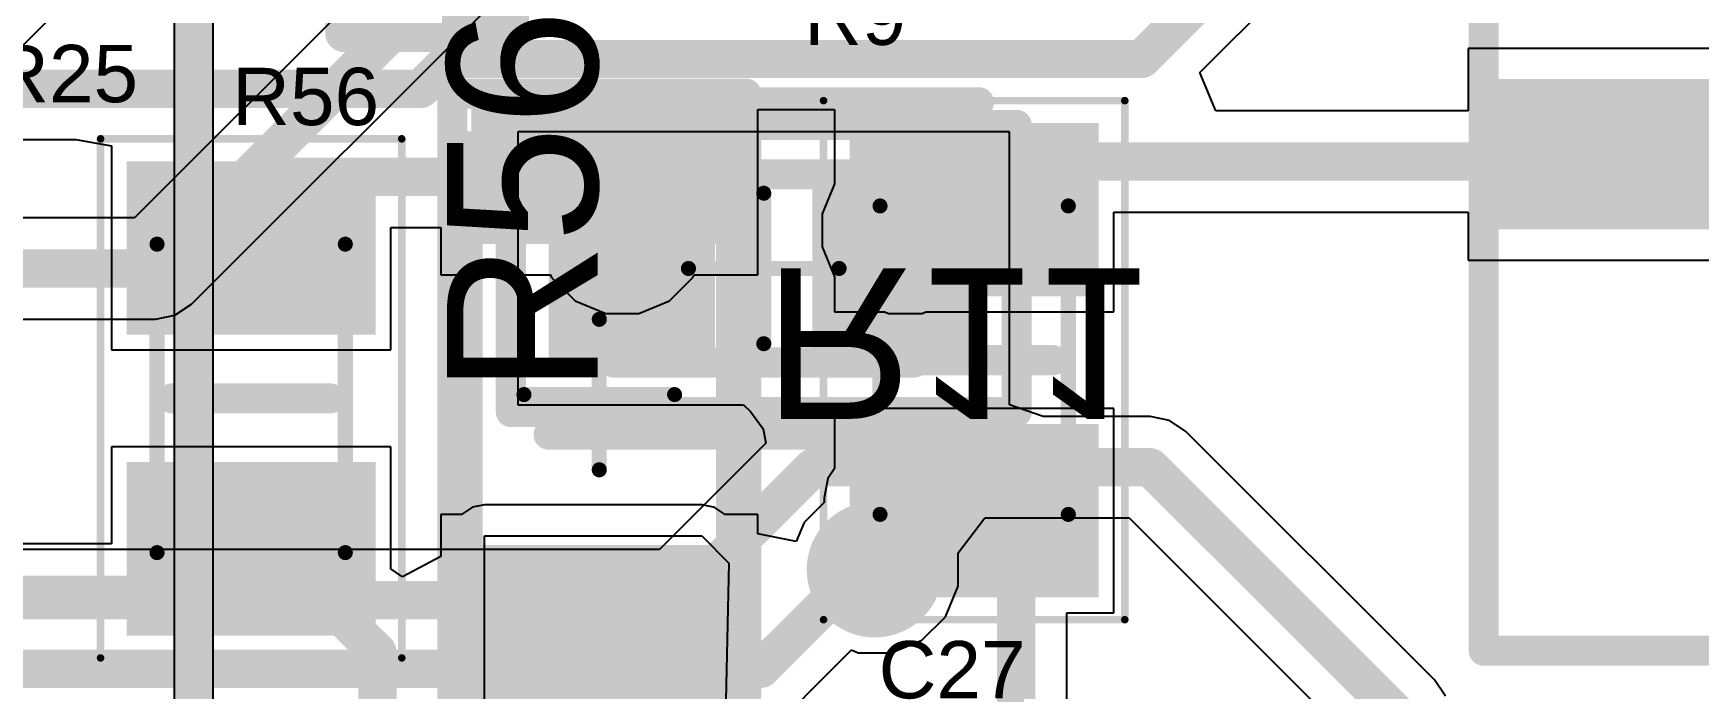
# Model space of a CAD drawing. Header units: inches. Extents: x 2.95 to 6.74, y 1.23 to 4.83.
# Drawn here: x 5.852 to 6.2874, y 2.954 to 3.1255 of the extents above; entities that cross this region are included whole.
import ezdxf

# ---------------------------------------------------------------- set-up
doc = ezdxf.new("R2010")
doc.units = ezdxf.units.IN
doc.header["$MEASUREMENT"] = 0
for name, color, linetype in [('Bottom 3D Body', 56, 'Continuous'), ('Bottom Assembly', 56, 'Continuous'), ('Bottom Component Center', 56, 'Continuous'), ('Bottom Courtyard', 56, 'Continuous'), ('Bottom Layer', 5, 'Continuous'), ('Bottom Overlay', 54, 'Continuous'), ('Bottom Paste', 16, 'Continuous'), ('Bottom Solder', 6, 'Continuous'), ('GND', 76, 'Continuous'), ('Mechanical 10', 56, 'Continuous'), ('Mechanical 12', 56, 'Continuous'), ('Mechanical 15', 56, 'Continuous'), ('PWR', 16, 'Continuous'), ('Top 3D Body', 56, 'Continuous'), ('Top Assembly', 56, 'Continuous'), ('Top Component Center', 56, 'Continuous'), ('Top Courtyard', 56, 'Continuous'), ('Top Layer', 1, 'Continuous'), ('Top Overlay', 2, 'Continuous'), ('Top Paste', 8, 'Continuous'), ('Top Solder', 216, 'Continuous'), ('Via Holes', 16, 'Continuous')]:
    doc.layers.add(name, color=color, linetype=linetype)
doc.styles.add('Arial', font='', dxfattribs={"height": 0.2})
doc.styles.get('Arial').set_extended_font_data('Arial')

# ---------------------------------------------------------------- blocks, each defined once
blk = doc.blocks.new('FP_TNPW1206__3_MFG_49')
at = {"layer": 'Top Layer'}
for points in [[(-0.0748, 0.03346), (-0.03937, 0.03346), (-0.03937, -0.03346), (-0.0748, -0.03346)], [(0.03937, 0.03346), (0.0748, 0.03346), (0.0748, -0.03346), (0.03937, -0.03346)]]:
    blk.add_hatch(color=1, dxfattribs=at).paths.add_polyline_path(points)
at = {"layer": 'Top Paste'}
for points in [[(-0.0748, 0.03346), (-0.03937, 0.03346), (-0.03937, -0.03346), (-0.0748, -0.03346)], [(0.03937, 0.03346), (0.0748, 0.03346), (0.0748, -0.03346), (0.03937, -0.03346)]]:
    blk.add_hatch(color=8, dxfattribs=at).paths.add_polyline_path(points)
at = {"layer": 'Top Solder'}
for points in [[(-0.0748, 0.03346), (-0.03937, 0.03346), (-0.03937, -0.03346), (-0.0748, -0.03346)], [(0.03937, 0.03346), (0.0748, 0.03346), (0.0748, -0.03346), (0.03937, -0.03346)]]:
    blk.add_hatch(color=216, dxfattribs=at).paths.add_polyline_path(points)
at = {"layer": 'Top 3D Body'}
for points in [[(-0.06496, 0.03445, 0.00787, 0.00787, 0), (0.06496, 0.03445, 0.00787, 0.00787, 0)], [(-0.06496, 0.03445, 0.00787, 0.00787, 0), (-0.06496, -0.03445, 0.00787, 0.00787, 0)], [(0.06496, 0.03445, 0.00787, 0.00787, 0), (0.06496, -0.03445, 0.00787, 0.00787, 0)], [(-0.06496, -0.03445, 0.00787, 0.00787, 0), (0.06496, -0.03445, 0.00787, 0.00787, 0)]]:
    blk.add_lwpolyline(points, format="xyseb", dxfattribs=at)
for points in [[(-0.06693, 0.03445, 0.00394, 0.00394, 1), (-0.06299, 0.03445, 0.00394, 0.00394, 1)], [(-0.06693, 0.03445, 0.00394, 0.00394, 1), (-0.06299, 0.03445, 0.00394, 0.00394, 1)], [(0.06299, 0.03445, 0.00394, 0.00394, 1), (0.06693, 0.03445, 0.00394, 0.00394, 1)], [(0.06299, 0.03445, 0.00394, 0.00394, 1), (0.06693, 0.03445, 0.00394, 0.00394, 1)], [(-0.06693, -0.03445, 0.00394, 0.00394, 1), (-0.06299, -0.03445, 0.00394, 0.00394, 1)], [(-0.06693, -0.03445, 0.00394, 0.00394, 1), (-0.06299, -0.03445, 0.00394, 0.00394, 1)], [(0.06299, -0.03445, 0.00394, 0.00394, 1), (0.06693, -0.03445, 0.00394, 0.00394, 1)], [(0.06299, -0.03445, 0.00394, 0.00394, 1), (0.06693, -0.03445, 0.00394, 0.00394, 1)]]:
    blk.add_lwpolyline(points, format="xyseb", close=True, dxfattribs=at)
at = {"layer": 'Top Assembly'}
for points in [[(-0.07874, 0.03839, 0.00787, 0.00787, 0), (0.07874, 0.03839, 0.00787, 0.00787, 0)], [(-0.07874, 0.03839, 0.00787, 0.00787, 0), (-0.07874, -0.03839, 0.00787, 0.00787, 0)], [(0.07874, 0.03839, 0.00787, 0.00787, 0), (0.07874, -0.03839, 0.00787, 0.00787, 0)], [(-0.07874, -0.03839, 0.00787, 0.00787, 0), (0.07874, -0.03839, 0.00787, 0.00787, 0)]]:
    blk.add_lwpolyline(points, format="xyseb", dxfattribs=at)
for points in [[(-0.08071, 0.03839, 0.00394, 0.00394, 1), (-0.07677, 0.03839, 0.00394, 0.00394, 1)], [(-0.08071, 0.03839, 0.00394, 0.00394, 1), (-0.07677, 0.03839, 0.00394, 0.00394, 1)], [(0.07677, 0.03839, 0.00394, 0.00394, 1), (0.08071, 0.03839, 0.00394, 0.00394, 1)], [(0.07677, 0.03839, 0.00394, 0.00394, 1), (0.08071, 0.03839, 0.00394, 0.00394, 1)], [(-0.08071, -0.03839, 0.00394, 0.00394, 1), (-0.07677, -0.03839, 0.00394, 0.00394, 1)], [(-0.08071, -0.03839, 0.00394, 0.00394, 1), (-0.07677, -0.03839, 0.00394, 0.00394, 1)], [(0.07677, -0.03839, 0.00394, 0.00394, 1), (0.08071, -0.03839, 0.00394, 0.00394, 1)], [(0.07677, -0.03839, 0.00394, 0.00394, 1), (0.08071, -0.03839, 0.00394, 0.00394, 1)]]:
    blk.add_lwpolyline(points, format="xyseb", close=True, dxfattribs=at)
at = {"layer": 'Top Component Center'}
for points in [[(0, 0.01969, 0.00394, 0.00394, 0), (0, -0.01969, 0.00394, 0.00394, 0)], [(-0.01969, 0, 0.00394, 0.00394, 0), (0.01969, 0, 0.00394, 0.00394, 0)]]:
    blk.add_lwpolyline(points, format="xyseb", dxfattribs=at)
for points in [[(-0.00098, 0.01969, 0.00197, 0.00197, 1), (0.00098, 0.01969, 0.00197, 0.00197, 1)], [(-0.02067, 0, 0.00197, 0.00197, 1), (-0.0187, 0, 0.00197, 0.00197, 1)], [(0.0187, 0, 0.00197, 0.00197, 1), (0.02067, 0, 0.00197, 0.00197, 1)], [(-0.00098, -0.01969, 0.00197, 0.00197, 1), (0.00098, -0.01969, 0.00197, 0.00197, 1)]]:
    blk.add_lwpolyline(points, format="xyseb", close=True, dxfattribs=at)
at = {"layer": 'Top Courtyard'}
for points in [[(-0.07874, 0.03839, 0.00787, 0.00787, 0), (0.07874, 0.03839, 0.00787, 0.00787, 0)], [(-0.07874, 0.03839, 0.00787, 0.00787, 0), (-0.07874, -0.03839, 0.00787, 0.00787, 0)], [(0.07874, 0.03839, 0.00787, 0.00787, 0), (0.07874, -0.03839, 0.00787, 0.00787, 0)], [(-0.07874, -0.03839, 0.00787, 0.00787, 0), (0.07874, -0.03839, 0.00787, 0.00787, 0)]]:
    blk.add_lwpolyline(points, format="xyseb", dxfattribs=at)
for points in [[(-0.08071, 0.03839, 0.00394, 0.00394, 1), (-0.07677, 0.03839, 0.00394, 0.00394, 1)], [(-0.08071, 0.03839, 0.00394, 0.00394, 1), (-0.07677, 0.03839, 0.00394, 0.00394, 1)], [(0.07677, 0.03839, 0.00394, 0.00394, 1), (0.08071, 0.03839, 0.00394, 0.00394, 1)], [(0.07677, 0.03839, 0.00394, 0.00394, 1), (0.08071, 0.03839, 0.00394, 0.00394, 1)], [(-0.08071, -0.03839, 0.00394, 0.00394, 1), (-0.07677, -0.03839, 0.00394, 0.00394, 1)], [(-0.08071, -0.03839, 0.00394, 0.00394, 1), (-0.07677, -0.03839, 0.00394, 0.00394, 1)], [(0.07677, -0.03839, 0.00394, 0.00394, 1), (0.08071, -0.03839, 0.00394, 0.00394, 1)], [(0.07677, -0.03839, 0.00394, 0.00394, 1), (0.08071, -0.03839, 0.00394, 0.00394, 1)]]:
    blk.add_lwpolyline(points, format="xyseb", close=True, dxfattribs=at)
at = {"layer": 'Top Overlay'}
for points in [[(-0.02461, 0.03445, 0.00787, 0.00787, 0), (0.02461, 0.03445, 0.00787, 0.00787, 0)], [(-0.02461, -0.03445, 0.00787, 0.00787, 0), (0.02461, -0.03445, 0.00787, 0.00787, 0)]]:
    blk.add_lwpolyline(points, format="xyseb", dxfattribs=at)
for points in [[(-0.02657, 0.03445, 0.00394, 0.00394, 1), (-0.02264, 0.03445, 0.00394, 0.00394, 1)], [(0.02264, 0.03445, 0.00394, 0.00394, 1), (0.02657, 0.03445, 0.00394, 0.00394, 1)], [(-0.02657, -0.03445, 0.00394, 0.00394, 1), (-0.02264, -0.03445, 0.00394, 0.00394, 1)], [(0.02264, -0.03445, 0.00394, 0.00394, 1), (0.02657, -0.03445, 0.00394, 0.00394, 1)]]:
    blk.add_lwpolyline(points, format="xyseb", close=True, dxfattribs=at)
at = {"layer": 'Top Assembly', "style": 'Arial'}
blk.add_text('R56', height=0.03937, dxfattribs=at).set_placement((0, 0.00044))
blk = doc.blocks.new('RESC2012X50N_74')
at = {"layer": 'Top Layer'}
for points in [[(-0.05807, -0.02854), (-0.05807, 0.02854), (-0.02067, 0.02854), (-0.02067, -0.02854)], [(0.02067, -0.02854), (0.02067, 0.02854), (0.05807, 0.02854), (0.05807, -0.02854)]]:
    blk.add_hatch(color=1, dxfattribs=at).paths.add_polyline_path(points)
at = {"layer": 'Top Paste'}
for points in [[(-0.05807, -0.02854), (-0.05807, 0.02854), (-0.02067, 0.02854), (-0.02067, -0.02854)], [(0.02067, -0.02854), (0.02067, 0.02854), (0.05807, 0.02854), (0.05807, -0.02854)]]:
    blk.add_hatch(color=8, dxfattribs=at).paths.add_polyline_path(points)
at = {"layer": 'Top Solder'}
for points in [[(-0.06207, -0.03254), (-0.06207, 0.03254), (-0.01667, 0.03254), (-0.01667, -0.03254)], [(0.01667, -0.03254), (0.01667, 0.03254), (0.06207, 0.03254), (0.06207, -0.03254)]]:
    blk.add_hatch(color=216, dxfattribs=at).paths.add_polyline_path(points)
at = {"layer": 'Mechanical 15'}
for points in [[(0.06791, 0.03937, 0.00197, 0.00197, 0), (-0.06791, 0.03937, 0.00197, 0.00197, 0)], [(-0.06791, -0.03937, 0.00197, 0.00197, 0), (-0.06791, 0.03937, 0.00197, 0.00197, 0)], [(0.06791, -0.03937, 0.00197, 0.00197, 0), (0.06791, 0.03937, 0.00197, 0.00197, 0)], [(0.06791, -0.03937, 0.00197, 0.00197, 0), (-0.06791, -0.03937, 0.00197, 0.00197, 0)]]:
    blk.add_lwpolyline(points, format="xyseb", dxfattribs=at)
for points in [[(-0.06841, 0.03937, 0.000984, 0.000984, 1), (-0.06742, 0.03937, 0.000984, 0.000984, 1)], [(-0.06841, 0.03937, 0.000984, 0.000984, 1), (-0.06742, 0.03937, 0.000984, 0.000984, 1)], [(0.06742, 0.03937, 0.000984, 0.000984, 1), (0.06841, 0.03937, 0.000984, 0.000984, 1)], [(0.06742, 0.03937, 0.000984, 0.000984, 1), (0.06841, 0.03937, 0.000984, 0.000984, 1)], [(-0.06841, -0.03937, 0.000984, 0.000984, 1), (-0.06742, -0.03937, 0.000984, 0.000984, 1)], [(-0.06841, -0.03937, 0.000984, 0.000984, 1), (-0.06742, -0.03937, 0.000984, 0.000984, 1)], [(0.06742, -0.03937, 0.000984, 0.000984, 1), (0.06841, -0.03937, 0.000984, 0.000984, 1)], [(0.06742, -0.03937, 0.000984, 0.000984, 1), (0.06841, -0.03937, 0.000984, 0.000984, 1)]]:
    blk.add_lwpolyline(points, format="xyseb", close=True, dxfattribs=at)
at = {"layer": 'Top 3D Body'}
for points in [[(0.04035, 0.02461, 0.00394, 0.00394, 0), (-0.04035, 0.02461, 0.00394, 0.00394, 0)], [(-0.04035, -0.02461, 0.00394, 0.00394, 0), (-0.04035, 0.02461, 0.00394, 0.00394, 0)], [(0.04035, -0.02461, 0.00394, 0.00394, 0), (0.04035, 0.02461, 0.00394, 0.00394, 0)], [(0.04035, -0.02461, 0.00394, 0.00394, 0), (-0.04035, -0.02461, 0.00394, 0.00394, 0)]]:
    blk.add_lwpolyline(points, format="xyseb", dxfattribs=at)
for points in [[(-0.04134, 0.02461, 0.00197, 0.00197, 1), (-0.03937, 0.02461, 0.00197, 0.00197, 1)], [(-0.04134, 0.02461, 0.00197, 0.00197, 1), (-0.03937, 0.02461, 0.00197, 0.00197, 1)], [(0.03937, 0.02461, 0.00197, 0.00197, 1), (0.04134, 0.02461, 0.00197, 0.00197, 1)], [(0.03937, 0.02461, 0.00197, 0.00197, 1), (0.04134, 0.02461, 0.00197, 0.00197, 1)], [(-0.04134, -0.02461, 0.00197, 0.00197, 1), (-0.03937, -0.02461, 0.00197, 0.00197, 1)], [(-0.04134, -0.02461, 0.00197, 0.00197, 1), (-0.03937, -0.02461, 0.00197, 0.00197, 1)], [(0.03937, -0.02461, 0.00197, 0.00197, 1), (0.04134, -0.02461, 0.00197, 0.00197, 1)], [(0.03937, -0.02461, 0.00197, 0.00197, 1), (0.04134, -0.02461, 0.00197, 0.00197, 1)]]:
    blk.add_lwpolyline(points, format="xyseb", close=True, dxfattribs=at)
at = {"layer": 'Top Overlay'}
blk.add_lwpolyline([(0, -0.02067, 0.00787, 0.00787, 0), (0, 0.02067, 0.00787, 0.00787, 0)], format="xyseb", dxfattribs=at)
for points in [[(-0.00197, 0.02067, 0.00394, 0.00394, 1), (0.00197, 0.02067, 0.00394, 0.00394, 1)], [(-0.00197, -0.02067, 0.00394, 0.00394, 1), (0.00197, -0.02067, 0.00394, 0.00394, 1)]]:
    blk.add_lwpolyline(points, format="xyseb", close=True, dxfattribs=at)
blk = doc.blocks.new('FP_RP732A_IPC_B_B_78')
at = {"layer": 'Bottom Layer'}
for points in [[(-0.05626, 0.02772), (-0.01272, 0.02772), (-0.01272, -0.02772), (-0.05626, -0.02772)], [(0.01272, 0.02772), (0.05626, 0.02772), (0.05626, -0.02772), (0.01272, -0.02772)]]:
    blk.add_hatch(color=5, dxfattribs=at).paths.add_polyline_path(points)
at = {"layer": 'Bottom Paste'}
for points in [[(-0.05626, 0.02772), (-0.01272, 0.02772), (-0.01272, -0.02772), (-0.05626, -0.02772)], [(0.01272, 0.02772), (0.05626, 0.02772), (0.05626, -0.02772), (0.01272, -0.02772)]]:
    blk.add_hatch(color=16, dxfattribs=at).paths.add_polyline_path(points)
at = {"layer": 'Bottom Solder'}
for points in [[(-0.05626, 0.02772), (-0.01272, 0.02772), (-0.01272, -0.02772), (-0.05626, -0.02772)], [(0.01272, 0.02772), (0.05626, 0.02772), (0.05626, -0.02772), (0.01272, -0.02772)]]:
    blk.add_hatch(color=6, dxfattribs=at).paths.add_polyline_path(points)
at = {"layer": 'Bottom 3D Body'}
for points in [[(-0.03937, -0.02461, 0.00787, 0.00787, 0), (-0.03937, 0.02461, 0.00787, 0.00787, 0)], [(-0.03937, 0.02461, 0.00787, 0.00787, 0), (0.03937, 0.02461, 0.00787, 0.00787, 0)], [(0.03937, -0.02461, 0.00787, 0.00787, 0), (0.03937, 0.02461, 0.00787, 0.00787, 0)], [(-0.03937, -0.02461, 0.00787, 0.00787, 0), (0.03937, -0.02461, 0.00787, 0.00787, 0)]]:
    blk.add_lwpolyline(points, format="xyseb", dxfattribs=at)
for points in [[(-0.04134, 0.02461, 0.00394, 0.00394, 1), (-0.0374, 0.02461, 0.00394, 0.00394, 1)], [(-0.04134, 0.02461, 0.00394, 0.00394, 1), (-0.0374, 0.02461, 0.00394, 0.00394, 1)], [(0.0374, 0.02461, 0.00394, 0.00394, 1), (0.04134, 0.02461, 0.00394, 0.00394, 1)], [(0.0374, 0.02461, 0.00394, 0.00394, 1), (0.04134, 0.02461, 0.00394, 0.00394, 1)], [(-0.04134, -0.02461, 0.00394, 0.00394, 1), (-0.0374, -0.02461, 0.00394, 0.00394, 1)], [(-0.04134, -0.02461, 0.00394, 0.00394, 1), (-0.0374, -0.02461, 0.00394, 0.00394, 1)], [(0.0374, -0.02461, 0.00394, 0.00394, 1), (0.04134, -0.02461, 0.00394, 0.00394, 1)], [(0.0374, -0.02461, 0.00394, 0.00394, 1), (0.04134, -0.02461, 0.00394, 0.00394, 1)]]:
    blk.add_lwpolyline(points, format="xyseb", close=True, dxfattribs=at)
at = {"layer": 'Bottom Assembly'}
for points in [[(-0.06611, -0.03756, 0.00787, 0.00787, 0), (-0.06611, 0.03756, 0.00787, 0.00787, 0)], [(-0.06611, 0.03756, 0.00787, 0.00787, 0), (0.06611, 0.03756, 0.00787, 0.00787, 0)], [(0.06611, -0.03756, 0.00787, 0.00787, 0), (0.06611, 0.03756, 0.00787, 0.00787, 0)], [(-0.06611, -0.03756, 0.00787, 0.00787, 0), (0.06611, -0.03756, 0.00787, 0.00787, 0)]]:
    blk.add_lwpolyline(points, format="xyseb", dxfattribs=at)
for points in [[(-0.06808, 0.03756, 0.00394, 0.00394, 1), (-0.06414, 0.03756, 0.00394, 0.00394, 1)], [(-0.06808, 0.03756, 0.00394, 0.00394, 1), (-0.06414, 0.03756, 0.00394, 0.00394, 1)], [(0.06414, 0.03756, 0.00394, 0.00394, 1), (0.06808, 0.03756, 0.00394, 0.00394, 1)], [(0.06414, 0.03756, 0.00394, 0.00394, 1), (0.06808, 0.03756, 0.00394, 0.00394, 1)], [(-0.06808, -0.03756, 0.00394, 0.00394, 1), (-0.06414, -0.03756, 0.00394, 0.00394, 1)], [(-0.06808, -0.03756, 0.00394, 0.00394, 1), (-0.06414, -0.03756, 0.00394, 0.00394, 1)], [(0.06414, -0.03756, 0.00394, 0.00394, 1), (0.06808, -0.03756, 0.00394, 0.00394, 1)], [(0.06414, -0.03756, 0.00394, 0.00394, 1), (0.06808, -0.03756, 0.00394, 0.00394, 1)]]:
    blk.add_lwpolyline(points, format="xyseb", close=True, dxfattribs=at)
at = {"layer": 'Bottom Component Center'}
for points in [[(0, -0.01969, 0.00394, 0.00394, 0), (0, 0.01969, 0.00394, 0.00394, 0)], [(-0.01969, 0, 0.00394, 0.00394, 0), (0.01969, 0, 0.00394, 0.00394, 0)]]:
    blk.add_lwpolyline(points, format="xyseb", dxfattribs=at)
for points in [[(-0.00098, 0.01969, 0.00197, 0.00197, 1), (0.00098, 0.01969, 0.00197, 0.00197, 1)], [(-0.02067, 0, 0.00197, 0.00197, 1), (-0.0187, 0, 0.00197, 0.00197, 1)], [(0.0187, 0, 0.00197, 0.00197, 1), (0.02067, 0, 0.00197, 0.00197, 1)], [(-0.00098, -0.01969, 0.00197, 0.00197, 1), (0.00098, -0.01969, 0.00197, 0.00197, 1)]]:
    blk.add_lwpolyline(points, format="xyseb", close=True, dxfattribs=at)
at = {"layer": 'Bottom Courtyard'}
for points in [[(-0.06611, -0.03756, 0.00787, 0.00787, 0), (-0.06611, 0.03756, 0.00787, 0.00787, 0)], [(-0.06611, 0.03756, 0.00787, 0.00787, 0), (0.06611, 0.03756, 0.00787, 0.00787, 0)], [(0.06611, -0.03756, 0.00787, 0.00787, 0), (0.06611, 0.03756, 0.00787, 0.00787, 0)], [(-0.06611, -0.03756, 0.00787, 0.00787, 0), (0.06611, -0.03756, 0.00787, 0.00787, 0)]]:
    blk.add_lwpolyline(points, format="xyseb", dxfattribs=at)
for points in [[(-0.06808, 0.03756, 0.00394, 0.00394, 1), (-0.06414, 0.03756, 0.00394, 0.00394, 1)], [(-0.06808, 0.03756, 0.00394, 0.00394, 1), (-0.06414, 0.03756, 0.00394, 0.00394, 1)], [(0.06414, 0.03756, 0.00394, 0.00394, 1), (0.06808, 0.03756, 0.00394, 0.00394, 1)], [(0.06414, 0.03756, 0.00394, 0.00394, 1), (0.06808, 0.03756, 0.00394, 0.00394, 1)], [(-0.06808, -0.03756, 0.00394, 0.00394, 1), (-0.06414, -0.03756, 0.00394, 0.00394, 1)], [(-0.06808, -0.03756, 0.00394, 0.00394, 1), (-0.06414, -0.03756, 0.00394, 0.00394, 1)], [(0.06414, -0.03756, 0.00394, 0.00394, 1), (0.06808, -0.03756, 0.00394, 0.00394, 1)], [(0.06414, -0.03756, 0.00394, 0.00394, 1), (0.06808, -0.03756, 0.00394, 0.00394, 1)]]:
    blk.add_lwpolyline(points, format="xyseb", close=True, dxfattribs=at)
at = {"layer": 'Bottom Overlay'}
for points in [[(-0.05626, 0.04347, 0.00787, 0.00787, 0), (0.05626, 0.04347, 0.00787, 0.00787, 0)], [(-0.05626, -0.04347, 0.00787, 0.00787, 0), (0.05626, -0.04347, 0.00787, 0.00787, 0)]]:
    blk.add_lwpolyline(points, format="xyseb", dxfattribs=at)
for points in [[(-0.05823, 0.04347, 0.00394, 0.00394, 1), (-0.0543, 0.04347, 0.00394, 0.00394, 1)], [(0.0543, 0.04347, 0.00394, 0.00394, 1), (0.05823, 0.04347, 0.00394, 0.00394, 1)], [(-0.05823, -0.04347, 0.00394, 0.00394, 1), (-0.0543, -0.04347, 0.00394, 0.00394, 1)], [(0.0543, -0.04347, 0.00394, 0.00394, 1), (0.05823, -0.04347, 0.00394, 0.00394, 1)]]:
    blk.add_lwpolyline(points, format="xyseb", close=True, dxfattribs=at)
at = {"layer": 'Bottom Assembly', "style": 'Arial', "text_generation_flag": 2}
blk.add_text('R11', height=0.03937, rotation=180, dxfattribs=at).set_placement((0, 0))
blk = doc.blocks.new('RESC2012X50N_80')
at = {"layer": 'Top Layer'}
for points in [[(-0.05807, -0.02854), (-0.05807, 0.02854), (-0.02067, 0.02854), (-0.02067, -0.02854)], [(0.02067, -0.02854), (0.02067, 0.02854), (0.05807, 0.02854), (0.05807, -0.02854)]]:
    blk.add_hatch(color=1, dxfattribs=at).paths.add_polyline_path(points)
at = {"layer": 'Top Paste'}
for points in [[(-0.05807, -0.02854), (-0.05807, 0.02854), (-0.02067, 0.02854), (-0.02067, -0.02854)], [(0.02067, -0.02854), (0.02067, 0.02854), (0.05807, 0.02854), (0.05807, -0.02854)]]:
    blk.add_hatch(color=8, dxfattribs=at).paths.add_polyline_path(points)
at = {"layer": 'Top Solder'}
for points in [[(-0.06207, -0.03254), (-0.06207, 0.03254), (-0.01667, 0.03254), (-0.01667, -0.03254)], [(0.01667, -0.03254), (0.01667, 0.03254), (0.06207, 0.03254), (0.06207, -0.03254)]]:
    blk.add_hatch(color=216, dxfattribs=at).paths.add_polyline_path(points)
at = {"layer": 'Mechanical 15'}
for points in [[(0.06791, 0.03937, 0.00197, 0.00197, 0), (-0.06791, 0.03937, 0.00197, 0.00197, 0)], [(-0.06791, -0.03937, 0.00197, 0.00197, 0), (-0.06791, 0.03937, 0.00197, 0.00197, 0)], [(0.06791, -0.03937, 0.00197, 0.00197, 0), (0.06791, 0.03937, 0.00197, 0.00197, 0)], [(0.06791, -0.03937, 0.00197, 0.00197, 0), (-0.06791, -0.03937, 0.00197, 0.00197, 0)]]:
    blk.add_lwpolyline(points, format="xyseb", dxfattribs=at)
for points in [[(-0.06841, 0.03937, 0.000984, 0.000984, 1), (-0.06742, 0.03937, 0.000984, 0.000984, 1)], [(-0.06841, 0.03937, 0.000984, 0.000984, 1), (-0.06742, 0.03937, 0.000984, 0.000984, 1)], [(0.06742, 0.03937, 0.000984, 0.000984, 1), (0.06841, 0.03937, 0.000984, 0.000984, 1)], [(0.06742, 0.03937, 0.000984, 0.000984, 1), (0.06841, 0.03937, 0.000984, 0.000984, 1)], [(-0.06841, -0.03937, 0.000984, 0.000984, 1), (-0.06742, -0.03937, 0.000984, 0.000984, 1)], [(-0.06841, -0.03937, 0.000984, 0.000984, 1), (-0.06742, -0.03937, 0.000984, 0.000984, 1)], [(0.06742, -0.03937, 0.000984, 0.000984, 1), (0.06841, -0.03937, 0.000984, 0.000984, 1)], [(0.06742, -0.03937, 0.000984, 0.000984, 1), (0.06841, -0.03937, 0.000984, 0.000984, 1)]]:
    blk.add_lwpolyline(points, format="xyseb", close=True, dxfattribs=at)
at = {"layer": 'Top 3D Body'}
for points in [[(0.04035, 0.02461, 0.00394, 0.00394, 0), (-0.04035, 0.02461, 0.00394, 0.00394, 0)], [(-0.04035, -0.02461, 0.00394, 0.00394, 0), (-0.04035, 0.02461, 0.00394, 0.00394, 0)], [(0.04035, -0.02461, 0.00394, 0.00394, 0), (0.04035, 0.02461, 0.00394, 0.00394, 0)], [(0.04035, -0.02461, 0.00394, 0.00394, 0), (-0.04035, -0.02461, 0.00394, 0.00394, 0)]]:
    blk.add_lwpolyline(points, format="xyseb", dxfattribs=at)
for points in [[(-0.04134, 0.02461, 0.00197, 0.00197, 1), (-0.03937, 0.02461, 0.00197, 0.00197, 1)], [(-0.04134, 0.02461, 0.00197, 0.00197, 1), (-0.03937, 0.02461, 0.00197, 0.00197, 1)], [(0.03937, 0.02461, 0.00197, 0.00197, 1), (0.04134, 0.02461, 0.00197, 0.00197, 1)], [(0.03937, 0.02461, 0.00197, 0.00197, 1), (0.04134, 0.02461, 0.00197, 0.00197, 1)], [(-0.04134, -0.02461, 0.00197, 0.00197, 1), (-0.03937, -0.02461, 0.00197, 0.00197, 1)], [(-0.04134, -0.02461, 0.00197, 0.00197, 1), (-0.03937, -0.02461, 0.00197, 0.00197, 1)], [(0.03937, -0.02461, 0.00197, 0.00197, 1), (0.04134, -0.02461, 0.00197, 0.00197, 1)], [(0.03937, -0.02461, 0.00197, 0.00197, 1), (0.04134, -0.02461, 0.00197, 0.00197, 1)]]:
    blk.add_lwpolyline(points, format="xyseb", close=True, dxfattribs=at)
at = {"layer": 'Top Overlay'}
blk.add_lwpolyline([(0, -0.02067, 0.00787, 0.00787, 0), (0, 0.02067, 0.00787, 0.00787, 0)], format="xyseb", dxfattribs=at)
for points in [[(-0.00197, 0.02067, 0.00394, 0.00394, 1), (0.00197, 0.02067, 0.00394, 0.00394, 1)], [(-0.00197, -0.02067, 0.00394, 0.00394, 1), (0.00197, -0.02067, 0.00394, 0.00394, 1)]]:
    blk.add_lwpolyline(points, format="xyseb", close=True, dxfattribs=at)
blk = doc.blocks.new('CAPC1005X55N_176')
at = {"layer": 'Top Layer'}
for points in [[(-0.03063, 0.01181), (-0.00937, 0.01181), (-0.00937, -0.01181), (-0.03063, -0.01181)], [(0.00638, 0.01181), (0.02764, 0.01181), (0.02764, -0.01181), (0.00638, -0.01181)]]:
    blk.add_hatch(color=1, dxfattribs=at).paths.add_polyline_path(points)
at = {"layer": 'Top Paste'}
for points in [[(-0.03063, 0.01181), (-0.00937, 0.01181), (-0.00937, -0.01181), (-0.03063, -0.01181)], [(0.00638, 0.01181), (0.02764, 0.01181), (0.02764, -0.01181), (0.00638, -0.01181)]]:
    blk.add_hatch(color=8, dxfattribs=at).paths.add_polyline_path(points)
at = {"layer": 'Top Solder'}
for points in [[(-0.03465, 0.01583), (-0.00535, 0.01583), (-0.00535, -0.01583), (-0.03465, -0.01583)], [(0.00236, 0.01583), (0.03165, 0.01583), (0.03165, -0.01583), (0.00236, -0.01583)]]:
    blk.add_hatch(color=216, dxfattribs=at).paths.add_polyline_path(points)
at = {"layer": 'Mechanical 10'}
for points in [[(-0.02087, 0.01102, 0.01, 0.01, 0), (0.02087, 0.01102, 0.01, 0.01, 0)], [(-0.02087, 0.01102, 0.01, 0.01, 0), (-0.02087, -0.01102, 0.01, 0.01, 0)], [(0.02087, 0.01102, 0.01, 0.01, 0), (0.02087, -0.01102, 0.01, 0.01, 0)], [(-0.02087, -0.01102, 0.01, 0.01, 0), (0.02087, -0.01102, 0.01, 0.01, 0)]]:
    blk.add_lwpolyline(points, format="xyseb", dxfattribs=at)
for points in [[(-0.02337, 0.01102, 0.005, 0.005, 1), (-0.01837, 0.01102, 0.005, 0.005, 1)], [(-0.02337, 0.01102, 0.005, 0.005, 1), (-0.01837, 0.01102, 0.005, 0.005, 1)], [(0.01837, 0.01102, 0.005, 0.005, 1), (0.02337, 0.01102, 0.005, 0.005, 1)], [(0.01837, 0.01102, 0.005, 0.005, 1), (0.02337, 0.01102, 0.005, 0.005, 1)], [(-0.02337, -0.01102, 0.005, 0.005, 1), (-0.01837, -0.01102, 0.005, 0.005, 1)], [(-0.02337, -0.01102, 0.005, 0.005, 1), (-0.01837, -0.01102, 0.005, 0.005, 1)], [(0.01837, -0.01102, 0.005, 0.005, 1), (0.02337, -0.01102, 0.005, 0.005, 1)], [(0.01837, -0.01102, 0.005, 0.005, 1), (0.02337, -0.01102, 0.005, 0.005, 1)]]:
    blk.add_lwpolyline(points, format="xyseb", close=True, dxfattribs=at)
at = {"layer": 'Mechanical 12'}
for points in [[(-0.0374, 0.02165, 0.01, 0.01, 0), (0.0374, 0.02165, 0.01, 0.01, 0)], [(-0.0374, 0.02165, 0.01, 0.01, 0), (-0.0374, -0.02165, 0.01, 0.01, 0)], [(0.0374, 0.02165, 0.01, 0.01, 0), (0.0374, -0.02165, 0.01, 0.01, 0)], [(-0.0374, -0.02165, 0.01, 0.01, 0), (0.0374, -0.02165, 0.01, 0.01, 0)]]:
    blk.add_lwpolyline(points, format="xyseb", dxfattribs=at)
for points in [[(-0.0399, 0.02165, 0.005, 0.005, 1), (-0.0349, 0.02165, 0.005, 0.005, 1)], [(-0.0399, 0.02165, 0.005, 0.005, 1), (-0.0349, 0.02165, 0.005, 0.005, 1)], [(0.0349, 0.02165, 0.005, 0.005, 1), (0.0399, 0.02165, 0.005, 0.005, 1)], [(0.0349, 0.02165, 0.005, 0.005, 1), (0.0399, 0.02165, 0.005, 0.005, 1)], [(-0.0399, -0.02165, 0.005, 0.005, 1), (-0.0349, -0.02165, 0.005, 0.005, 1)], [(-0.0399, -0.02165, 0.005, 0.005, 1), (-0.0349, -0.02165, 0.005, 0.005, 1)], [(0.0349, -0.02165, 0.005, 0.005, 1), (0.0399, -0.02165, 0.005, 0.005, 1)], [(0.0349, -0.02165, 0.005, 0.005, 1), (0.0399, -0.02165, 0.005, 0.005, 1)]]:
    blk.add_lwpolyline(points, format="xyseb", close=True, dxfattribs=at)
blk = doc.blocks.new('FP_B4B_PH_SM4_GW_TB_LF_S_MFG_180')
at = {"layer": 'Top Layer'}
blk.add_hatch(color=1, dxfattribs=at).paths.add_polyline_path([(0.09843, 0.01969), (0.1378, 0.01969), (0.1378, -0.19685), (0.09843, -0.19685)])
at = {"layer": 'Top Paste'}
blk.add_hatch(color=8, dxfattribs=at).paths.add_polyline_path([(0.09843, 0.01969), (0.1378, 0.01969), (0.1378, -0.19685), (0.09843, -0.19685)])
at = {"layer": 'Top Solder'}
blk.add_hatch(color=216, dxfattribs=at).paths.add_polyline_path([(0.09843, 0.01969), (0.1378, 0.01969), (0.1378, -0.19685), (0.09843, -0.19685)])
at = {"layer": 'Top Assembly'}
for points in [[(0.24803, -0.20079, 0.00787, 0.00787, 0), (0.24803, 0.10236, 0.00787, 0.00787, 0)], [(0.24803, -0.20079, 0.00787, 0.00787, 0), (-0.24803, -0.20079, 0.00787, 0.00787, 0)]]:
    blk.add_lwpolyline(points, format="xyseb", dxfattribs=at)
blk.add_lwpolyline([(0.24606, -0.20079, 0.00394, 0.00394, 1), (0.25, -0.20079, 0.00394, 0.00394, 1)], format="xyseb", close=True, dxfattribs=at)
blk.add_lwpolyline([(0.24606, -0.20079, 0.00394, 0.00394, 1), (0.25, -0.20079, 0.00394, 0.00394, 1)], format="xyseb", close=True, dxfattribs=at)
at = {"layer": 'Top Courtyard'}
for points in [[(0.24803, -0.20079, 0.00787, 0.00787, 0), (0.24803, 0.10236, 0.00787, 0.00787, 0)], [(0.24803, -0.20079, 0.00787, 0.00787, 0), (-0.24803, -0.20079, 0.00787, 0.00787, 0)]]:
    blk.add_lwpolyline(points, format="xyseb", dxfattribs=at)
blk.add_lwpolyline([(0.24606, -0.20079, 0.00394, 0.00394, 1), (0.25, -0.20079, 0.00394, 0.00394, 1)], format="xyseb", close=True, dxfattribs=at)
blk.add_lwpolyline([(0.24606, -0.20079, 0.00394, 0.00394, 1), (0.25, -0.20079, 0.00394, 0.00394, 1)], format="xyseb", close=True, dxfattribs=at)

msp = doc.modelspace()

# ---------------------------------------------------------------- hatches: boundary and pattern name
at = {"layer": 'Bottom Layer'}
h = msp.add_hatch(color=5, dxfattribs=at)
edge = h.paths.add_edge_path()
edge.add_arc((6.006, 3.074), 0.01378, 0, 360)
h = msp.add_hatch(color=5, dxfattribs=at)
edge = h.paths.add_edge_path()
edge.add_arc((6.08, 3.074), 0.01378, 0, 360)
h = msp.add_hatch(color=5, dxfattribs=at)
edge = h.paths.add_edge_path()
edge.add_arc((6.072, 2.98522), 0.01378, 0, 360)
at = {"layer": 'Bottom Solder'}
h = msp.add_hatch(color=6, dxfattribs=at)
edge = h.paths.add_edge_path()
edge.add_arc((6.006, 3.074), 0.01778, 0, 360)
h = msp.add_hatch(color=6, dxfattribs=at)
edge = h.paths.add_edge_path()
edge.add_arc((6.08, 3.074), 0.01778, 0, 360)
h = msp.add_hatch(color=6, dxfattribs=at)
edge = h.paths.add_edge_path()
edge.add_arc((6.072, 2.98522), 0.01778, 0, 360)
at = {"layer": 'GND'}
h = msp.add_hatch(color=76, dxfattribs=at)
edge = h.paths.add_edge_path()
edge.add_arc((6.006, 3.074), 0.01591, 0, 360)
h = msp.add_hatch(color=76, dxfattribs=at)
edge = h.paths.add_edge_path()
edge.add_arc((6.08, 3.074), 0.01591, 0, 360)
h = msp.add_hatch(color=76, dxfattribs=at)
edge = h.paths.add_edge_path()
edge.add_arc((6.072, 2.98522), 0.01591, 0, 360)
at = {"layer": 'PWR'}
h = msp.add_hatch(color=16, dxfattribs=at)
edge = h.paths.add_edge_path()
edge.add_arc((6.006, 3.074), 0.01591, 0, 360)
h = msp.add_hatch(color=16, dxfattribs=at)
edge = h.paths.add_edge_path()
edge.add_arc((6.08, 3.074), 0.01591, 0, 360)
h = msp.add_hatch(color=16, dxfattribs=at)
edge = h.paths.add_edge_path()
edge.add_arc((6.072, 2.98522), 0.01591, 0, 360)
at = {"layer": 'Top Layer'}
h = msp.add_hatch(color=1, dxfattribs=at)
edge = h.paths.add_edge_path()
edge.add_arc((6.006, 3.074), 0.01378, 0, 360)
h = msp.add_hatch(color=1, dxfattribs=at)
edge = h.paths.add_edge_path()
edge.add_arc((6.08, 3.074), 0.01378, 0, 360)
h = msp.add_hatch(color=1, dxfattribs=at)
edge = h.paths.add_edge_path()
edge.add_arc((6.072, 2.98522), 0.01378, 0, 360)
at = {"layer": 'Top Solder'}
h = msp.add_hatch(color=216, dxfattribs=at)
edge = h.paths.add_edge_path()
edge.add_arc((6.006, 3.074), 0.01778, 0, 360)
h = msp.add_hatch(color=216, dxfattribs=at)
edge = h.paths.add_edge_path()
edge.add_arc((6.08, 3.074), 0.01778, 0, 360)
h = msp.add_hatch(color=216, dxfattribs=at)
edge = h.paths.add_edge_path()
edge.add_arc((6.072, 2.98522), 0.01778, 0, 360)
at = {"layer": 'Via Holes'}
h = msp.add_hatch(color=7, dxfattribs=at)
edge = h.paths.add_edge_path()
edge.add_arc((6.006, 3.074), 0.00591, 0, 360)
h = msp.add_hatch(color=7, dxfattribs=at)
edge = h.paths.add_edge_path()
edge.add_arc((6.08, 3.074), 0.00591, 0, 360)
h = msp.add_hatch(color=7, dxfattribs=at)
edge = h.paths.add_edge_path()
edge.add_arc((6.072, 2.98522), 0.00591, 0, 360)

# ---------------------------------------------------------------- linework, layer by layer
at = {"layer": 'Bottom Layer'}
for p, q in [((6.26475, 3.46349), (5.87851, 3.07725)), ((5.89337, 3.05463), (6.28737, 3.44863)), ((5.82265, 3.09578), (5.92607, 3.1992)), ((6.03772, 3.09972), (5.97874, 3.09972)), ((5.97874, 3.09972), (5.97874, 3.02828)), ((6.03828, 3.09972), (6.03772, 3.09972)), ((6.04772, 3.09972), (6.03828, 3.09972)), ((6.04828, 3.09972), (6.04772, 3.09972)), ((6.10726, 3.09972), (6.04828, 3.09972)), ((6.10726, 3.03525), (6.10726, 3.09972)), ((5.87851, 3.07725), (5.84355, 3.07725)), ((5.88907, 3.05175), (5.89337, 3.05463)), ((5.84355, 3.05075), (5.884, 3.05075)), ((5.884, 3.05075), (5.88907, 3.05175)), ((6.10726, 3.02828), (6.10726, 3.03525)), ((5.97874, 3.02828), (6.03735, 3.02828)), ((6.03735, 3.02828), (6.03776, 3.02824)), ((6.03776, 3.02824), (6.03951, 3.02661)), ((6.03951, 3.02661), (6.04288, 3.02205)), ((6.11601, 3.02525), (6.10726, 3.02828)), ((6.04288, 3.02205), (6.04353, 3.01828)), ((6.144, 3.02525), (6.11601, 3.02525)), ((6.14907, 3.02425), (6.144, 3.02525)), ((6.15337, 3.02137), (6.14907, 3.02425)), ((6.21837, 2.95637), (6.15337, 3.02137)), ((6.04353, 3.01828), (6.01573, 2.99048)), ((6.09378, 2.98955), (6.1008, 2.99875)), ((6.1008, 2.99875), (6.13851, 2.99875)), ((6.13851, 2.99875), (6.19575, 2.94151)), ((6.01573, 2.99048), (5.79934, 2.99048)), ((6.09378, 2.98089), (6.09378, 2.98955)), ((6.09046, 2.97288), (6.09378, 2.98089)), ((6.08434, 2.96676), (6.09046, 2.97288)), ((6.07633, 2.96344), (6.08434, 2.96676)), ((6.0558, 2.95406), (6.06591, 2.96417)), ((6.06591, 2.96417), (6.06767, 2.96344)), ((6.06767, 2.96344), (6.07633, 2.96344)), ((6.22125, 2.95207), (6.21837, 2.95637)), ((6.05161, 2.9498), (6.0558, 2.95406))]:
    msp.add_line(p, q, dxfattribs=at)
for points in [[(5.884, 3.064, 0.01, 0.01, 0), (6.278, 3.458, 0.01, 0.01, 0)], [(5.826, 3.064, 0.01, 0.01, 0), (5.884, 3.064, 0.01, 0.01, 0)], [(6.02122, 2.97722, 0.01, 0.01, 0), (6.056, 3.012, 0.01, 0.01, 0)], [(6.056, 3.012, 0.01, 0.01, 0), (6.144, 3.012, 0.01, 0.01, 0)], [(6.144, 3.012, 0.01, 0.01, 0), (6.209, 2.947, 0.01, 0.01, 0)], [(6.04222, 2.95922, 0.01, 0.01, 0), (6.06822, 2.98522, 0.01, 0.01, 0)], [(6.06822, 2.98522, 0.01, 0.01, 0), (6.072, 2.98522, 0.01, 0.01, 0)], [(5.57178, 2.97722, 0.01, 0.01, 0), (6.02122, 2.97722, 0.01, 0.01, 0)], [(5.54991, 2.95922, 0.01, 0.01, 0), (6.04222, 2.95922, 0.01, 0.01, 0)]]:
    msp.add_lwpolyline(points, format="xyseb", dxfattribs=at)
for points in [[(5.8815, 3.064, 0.005, 0.005, 1), (5.8865, 3.064, 0.005, 0.005, 1)], [(5.8815, 3.064, 0.005, 0.005, 1), (5.8865, 3.064, 0.005, 0.005, 1)], [(6.0535, 3.012, 0.005, 0.005, 1), (6.0585, 3.012, 0.005, 0.005, 1)], [(6.0535, 3.012, 0.005, 0.005, 1), (6.0585, 3.012, 0.005, 0.005, 1)], [(6.1415, 3.012, 0.005, 0.005, 1), (6.1465, 3.012, 0.005, 0.005, 1)], [(6.1415, 3.012, 0.005, 0.005, 1), (6.1465, 3.012, 0.005, 0.005, 1)], [(6.06572, 2.98522, 0.005, 0.005, 1), (6.07072, 2.98522, 0.005, 0.005, 1)], [(6.06572, 2.98522, 0.005, 0.005, 1), (6.07072, 2.98522, 0.005, 0.005, 1)], [(6.0695, 2.98522, 0.005, 0.005, 1), (6.0745, 2.98522, 0.005, 0.005, 1)], [(6.01872, 2.97722, 0.005, 0.005, 1), (6.02372, 2.97722, 0.005, 0.005, 1)], [(6.01872, 2.97722, 0.005, 0.005, 1), (6.02372, 2.97722, 0.005, 0.005, 1)], [(6.03972, 2.95922, 0.005, 0.005, 1), (6.04472, 2.95922, 0.005, 0.005, 1)], [(6.03972, 2.95922, 0.005, 0.005, 1), (6.04472, 2.95922, 0.005, 0.005, 1)]]:
    msp.add_lwpolyline(points, format="xyseb", close=True, dxfattribs=at)
at = {"layer": 'GND'}
for p, q in [((5.8991, 3.0045), (5.8991, 3.19)), ((5.8889, 3.1849), (5.8889, 3.0045)), ((5.8889, 3.0045), (5.8889, 3.004)), ((5.8889, 3.004), (5.8889, 2.696)), ((5.8991, 3.004), (5.8991, 3.0045)), ((5.8991, 2.696), (5.8991, 3.004))]:
    msp.add_line(p, q, dxfattribs=at)
for points in [[(5.894, 3.0045, 0.01, 0.01, 0), (5.894, 3.19, 0.01, 0.01, 0)], [(5.894, 3.004, 0.01, 0.01, 0), (5.894, 3.0045, 0.01, 0.01, 0)], [(5.894, 2.696, 0.01, 0.01, 0), (5.894, 3.004, 0.01, 0.01, 0)]]:
    msp.add_lwpolyline(points, format="xyseb", dxfattribs=at)
for points in [[(5.8915, 3.0045, 0.005, 0.005, 1), (5.8965, 3.0045, 0.005, 0.005, 1)], [(5.8915, 3.0045, 0.005, 0.005, 1), (5.8965, 3.0045, 0.005, 0.005, 1)], [(5.8915, 3.004, 0.005, 0.005, 1), (5.8965, 3.004, 0.005, 0.005, 1)], [(5.8915, 3.004, 0.005, 0.005, 1), (5.8965, 3.004, 0.005, 0.005, 1)]]:
    msp.add_lwpolyline(points, format="xyseb", close=True, dxfattribs=at)
at = {"layer": 'Top Layer'}
for p, q in [((6.157, 3.11525), (6.19749, 3.15575)), ((6.45969, 3.12157), (6.22715, 3.12157)), ((6.22715, 3.12157), (6.22715, 3.10525)), ((6.16114, 3.10525), (6.157, 3.11525)), ((6.04146, 3.06237), (6.04146, 3.10555)), ((6.04146, 3.10555), (6.06146, 3.10555)), ((6.06146, 3.10555), (6.06146, 3.08615)), ((6.22715, 3.10525), (6.16114, 3.10525)), ((5.81691, 3.09775), (5.86315, 3.09775)), ((5.86315, 3.09775), (5.87246, 3.09607)), ((5.87246, 3.09607), (5.87246, 3.04267)), ((6.06146, 3.08615), (6.05822, 3.07833)), ((6.05822, 3.07833), (6.05822, 3.06967)), ((6.13454, 3.05267), (6.13454, 3.07875)), ((6.13454, 3.07875), (6.22715, 3.07875)), ((6.22715, 3.07875), (6.22715, 3.0662)), ((5.94554, 3.04267), (5.94554, 3.07475)), ((5.94554, 3.07475), (5.95854, 3.07475)), ((5.95854, 3.07475), (5.95854, 3.06237)), ((6.05822, 3.06967), (6.06146, 3.06185)), ((6.22715, 3.0662), (6.45969, 3.0662)), ((5.95854, 3.06237), (5.98724, 3.06237)), ((5.98724, 3.06237), (5.98754, 3.06166)), ((5.98754, 3.06166), (5.99366, 3.05554)), ((6.01834, 3.05554), (6.02446, 3.06166)), ((6.02446, 3.06166), (6.02476, 3.06237)), ((6.02476, 3.06237), (6.04146, 3.06237)), ((6.06146, 3.06185), (6.06146, 3.05267)), ((5.99366, 3.05554), (6.00167, 3.05222)), ((6.00167, 3.05222), (6.01033, 3.05222)), ((6.01033, 3.05222), (6.01834, 3.05554)), ((6.06146, 3.05267), (6.07458, 3.05267)), ((6.07458, 3.05267), (6.07567, 3.05222)), ((6.07567, 3.05222), (6.08433, 3.05222)), ((6.08433, 3.05222), (6.08542, 3.05267)), ((6.08542, 3.05267), (6.13454, 3.05267)), ((5.87246, 3.04267), (5.94554, 3.04267)), ((6.13454, 3.02733), (6.06146, 3.02733)), ((6.06146, 3.02733), (6.06146, 3.01162)), ((6.13454, 2.97393), (6.13454, 3.02733)), ((5.94554, 3.01733), (5.87246, 3.01733)), ((5.87246, 3.01733), (5.87246, 2.9919)), ((5.94554, 2.9854), (5.94554, 3.01733)), ((6.05975, 3.00907), (6.05875, 3.004)), ((6.06146, 3.01162), (6.05975, 3.00907)), ((6.05875, 3.004), (6.05875, 3.00277)), ((5.96414, 2.99963), (5.95854, 2.99963)), ((5.95854, 2.99963), (5.95854, 2.98862)), ((5.96423, 2.99977), (5.96414, 2.99963)), ((5.96688, 3.00154), (5.96423, 2.99977)), ((5.97, 3.00216), (5.96688, 3.00154)), ((6.02685, 3.00216), (5.97, 3.00216)), ((6.0269, 3.00215), (6.02685, 3.00216)), ((6.02694, 3.00216), (6.0269, 3.00215)), ((6.02846, 3.00184), (6.02694, 3.00216)), ((6.02997, 3.00154), (6.02846, 3.00184)), ((6.03001, 3.00151), (6.02997, 3.00154)), ((6.03005, 3.0015), (6.03001, 3.00151)), ((6.03133, 3.00063), (6.03005, 3.0015)), ((6.03262, 2.99977), (6.03133, 3.00063)), ((6.03264, 2.99973), (6.03262, 2.99977)), ((6.03268, 2.99971), (6.03264, 2.99973)), ((6.03276, 2.99963), (6.03268, 2.99971)), ((6.04146, 2.99963), (6.03276, 2.99963)), ((6.04146, 2.99455), (6.04146, 2.99963)), ((6.05875, 3.00277), (6.05354, 2.99756)), ((6.05354, 2.99756), (6.05146, 2.99256)), ((5.87246, 2.9919), (5.80014, 2.9919)), ((5.97, 2.901), (5.97, 2.994)), ((5.97, 2.994), (6.02685, 2.994)), ((6.02685, 2.994), (6.03385, 2.98685)), ((6.05146, 2.99256), (6.04146, 2.99455)), ((5.95854, 2.98862), (5.94854, 2.98335)), ((6.03385, 2.98685), (6.033, 2.947)), ((5.94854, 2.98335), (5.94554, 2.9854)), ((6.12225, 2.93981), (6.12225, 2.97393)), ((6.12225, 2.97393), (6.13454, 2.97393))]:
    msp.add_line(p, q, dxfattribs=at)
for points in [[(6.1418, 3.1188, 0.01, 0.01, 0), (6.192, 3.169, 0.01, 0.01, 0)], [(5.95335, 3.111, 0.01, 0.01, 0), (5.96115, 3.1188, 0.01, 0.01, 0)], [(5.96115, 3.1188, 0.01, 0.01, 0), (6.1418, 3.1188, 0.01, 0.01, 0)], [(5.624, 3.111, 0.01, 0.01, 0), (5.95335, 3.111, 0.01, 0.01, 0)], [(6.098, 3.075, 0.01, 0.01, 0), (6.115, 3.092, 0.01, 0.01, 0)], [(6.115, 3.092, 0.01, 0.01, 0), (6.348, 3.092, 0.01, 0.01, 0)], [(5.89937, 3.06937, 0.01, 0.01, 0), (5.918, 3.088, 0.01, 0.01, 0)], [(5.918, 3.088, 0.01, 0.01, 0), (6.004, 3.088, 0.01, 0.01, 0)], [(6.098, 3.075, 0.01, 0.01, 0), (6.098, 3.07937, 0.01, 0.01, 0)], [(6.096, 3.073, 0.01, 0.01, 0), (6.098, 3.075, 0.01, 0.01, 0)], [(5.897, 3.067, 0.01, 0.01, 0), (5.89937, 3.06937, 0.01, 0.01, 0)], [(5.89937, 3.06937, 0.01, 0.01, 0), (5.909, 3.06937, 0.01, 0.01, 0)], [(6.072, 2.98522, 0.01, 0.01, 0), (6.072, 3.004, 0.01, 0.01, 0)], [(6.098, 3.00063, 0.01, 0.01, 0), (6.109, 2.98963, 0.01, 0.01, 0)], [(5.89702, 2.97865, 0.01, 0.01, 0), (5.909, 2.99063, 0.01, 0.01, 0)], [(5.909, 2.99063, 0.01, 0.01, 0), (5.91469, 2.99063, 0.01, 0.01, 0)], [(5.909, 2.99063, 0.01, 0.01, 0), (5.91884, 2.99063, 0.01, 0.01, 0)], [(5.91469, 2.99063, 0.01, 0.01, 0), (5.92206, 2.98326, 0.01, 0.01, 0)], [(5.91884, 2.99063, 0.01, 0.01, 0), (5.93254, 2.97693, 0.01, 0.01, 0)], [(6.109, 2.919, 0.01, 0.01, 0), (6.109, 2.98963, 0.01, 0.01, 0)], [(5.71997, 2.97865, 0.01, 0.01, 0), (5.89702, 2.97865, 0.01, 0.01, 0)], [(5.93254, 2.97307, 0.01, 0.01, 0), (5.93254, 2.97693, 0.01, 0.01, 0)], [(5.93254, 2.97307, 0.01, 0.01, 0), (5.94201, 2.9636, 0.01, 0.01, 0)], [(5.94201, 2.918, 0.01, 0.01, 0), (5.94201, 2.9636, 0.01, 0.01, 0)]]:
    msp.add_lwpolyline(points, format="xyseb", dxfattribs=at)
for points in [[(5.95865, 3.1188, 0.005, 0.005, 1), (5.96365, 3.1188, 0.005, 0.005, 1)], [(5.95865, 3.1188, 0.005, 0.005, 1), (5.96365, 3.1188, 0.005, 0.005, 1)], [(6.1393, 3.1188, 0.005, 0.005, 1), (6.1443, 3.1188, 0.005, 0.005, 1)], [(6.1393, 3.1188, 0.005, 0.005, 1), (6.1443, 3.1188, 0.005, 0.005, 1)], [(5.95085, 3.111, 0.005, 0.005, 1), (5.95585, 3.111, 0.005, 0.005, 1)], [(5.95085, 3.111, 0.005, 0.005, 1), (5.95585, 3.111, 0.005, 0.005, 1)], [(6.1125, 3.092, 0.005, 0.005, 1), (6.1175, 3.092, 0.005, 0.005, 1)], [(6.1125, 3.092, 0.005, 0.005, 1), (6.1175, 3.092, 0.005, 0.005, 1)], [(5.9155, 3.088, 0.005, 0.005, 1), (5.9205, 3.088, 0.005, 0.005, 1)], [(5.9155, 3.088, 0.005, 0.005, 1), (5.9205, 3.088, 0.005, 0.005, 1)], [(6.0015, 3.088, 0.005, 0.005, 1), (6.0065, 3.088, 0.005, 0.005, 1)], [(6.0955, 3.07937, 0.005, 0.005, 1), (6.1005, 3.07937, 0.005, 0.005, 1)], [(6.0935, 3.073, 0.005, 0.005, 1), (6.0985, 3.073, 0.005, 0.005, 1)], [(6.0955, 3.075, 0.005, 0.005, 1), (6.1005, 3.075, 0.005, 0.005, 1)], [(6.0955, 3.075, 0.005, 0.005, 1), (6.1005, 3.075, 0.005, 0.005, 1)], [(6.0955, 3.075, 0.005, 0.005, 1), (6.1005, 3.075, 0.005, 0.005, 1)], [(5.89687, 3.06937, 0.005, 0.005, 1), (5.90187, 3.06937, 0.005, 0.005, 1)], [(5.89687, 3.06937, 0.005, 0.005, 1), (5.90187, 3.06937, 0.005, 0.005, 1)], [(5.89687, 3.06937, 0.005, 0.005, 1), (5.90187, 3.06937, 0.005, 0.005, 1)], [(5.9065, 3.06937, 0.005, 0.005, 1), (5.9115, 3.06937, 0.005, 0.005, 1)], [(5.8945, 3.067, 0.005, 0.005, 1), (5.8995, 3.067, 0.005, 0.005, 1)], [(6.0695, 3.004, 0.005, 0.005, 1), (6.0745, 3.004, 0.005, 0.005, 1)], [(6.0955, 3.00063, 0.005, 0.005, 1), (6.1005, 3.00063, 0.005, 0.005, 1)], [(5.9065, 2.99063, 0.005, 0.005, 1), (5.9115, 2.99063, 0.005, 0.005, 1)], [(5.9065, 2.99063, 0.005, 0.005, 1), (5.9115, 2.99063, 0.005, 0.005, 1)], [(5.9065, 2.99063, 0.005, 0.005, 1), (5.9115, 2.99063, 0.005, 0.005, 1)], [(5.91219, 2.99063, 0.005, 0.005, 1), (5.91719, 2.99063, 0.005, 0.005, 1)], [(5.91219, 2.99063, 0.005, 0.005, 1), (5.91719, 2.99063, 0.005, 0.005, 1)], [(5.91634, 2.99063, 0.005, 0.005, 1), (5.92134, 2.99063, 0.005, 0.005, 1)], [(5.91634, 2.99063, 0.005, 0.005, 1), (5.92134, 2.99063, 0.005, 0.005, 1)], [(6.1065, 2.98963, 0.005, 0.005, 1), (6.1115, 2.98963, 0.005, 0.005, 1)], [(6.1065, 2.98963, 0.005, 0.005, 1), (6.1115, 2.98963, 0.005, 0.005, 1)], [(5.91956, 2.98326, 0.005, 0.005, 1), (5.92456, 2.98326, 0.005, 0.005, 1)], [(6.0695, 2.98522, 0.005, 0.005, 1), (6.0745, 2.98522, 0.005, 0.005, 1)], [(5.89452, 2.97865, 0.005, 0.005, 1), (5.89952, 2.97865, 0.005, 0.005, 1)], [(5.89452, 2.97865, 0.005, 0.005, 1), (5.89952, 2.97865, 0.005, 0.005, 1)], [(5.93004, 2.97693, 0.005, 0.005, 1), (5.93504, 2.97693, 0.005, 0.005, 1)], [(5.93004, 2.97693, 0.005, 0.005, 1), (5.93504, 2.97693, 0.005, 0.005, 1)], [(5.93004, 2.97307, 0.005, 0.005, 1), (5.93504, 2.97307, 0.005, 0.005, 1)], [(5.93004, 2.97307, 0.005, 0.005, 1), (5.93504, 2.97307, 0.005, 0.005, 1)], [(5.93951, 2.9636, 0.005, 0.005, 1), (5.94451, 2.9636, 0.005, 0.005, 1)], [(5.93951, 2.9636, 0.005, 0.005, 1), (5.94451, 2.9636, 0.005, 0.005, 1)]]:
    msp.add_lwpolyline(points, format="xyseb", close=True, dxfattribs=at)

# ---------------------------------------------------------------- block references
for name, p, rotation in [('FP_B4B_PH_SM4_GW_TB_LF_S_MFG_180', (6.432, 3.212), 270), ('CAPC1005X55N_176', (5.955, 3.163), 90), ('FP_TNPW1206__3_MFG_49', (6, 3.031), 90), ('RESC2012X50N_80', (6.098, 3.04), 270), ('RESC2012X50N_74', (5.909, 3.03), 270)]:
    msp.add_blockref(name, p, dxfattribs=dict(rotation=rotation))
msp.add_blockref('FP_RP732A_IPC_B_B_78', (6.043, 3.064))

# ---------------------------------------------------------------- texts
at = {"layer": 'Top Overlay', "style": 'Arial'}
for s, p in [('R9', (6.0535, 3.1225)), ('R25', (5.84101, 3.1075)), ('R56', (5.90401, 3.1015)), ('C27', (6.07301, 2.9515))]:
    msp.add_text(s, height=0.015, dxfattribs=at).set_placement(p)

doc.saveas('drawing.dxf')
